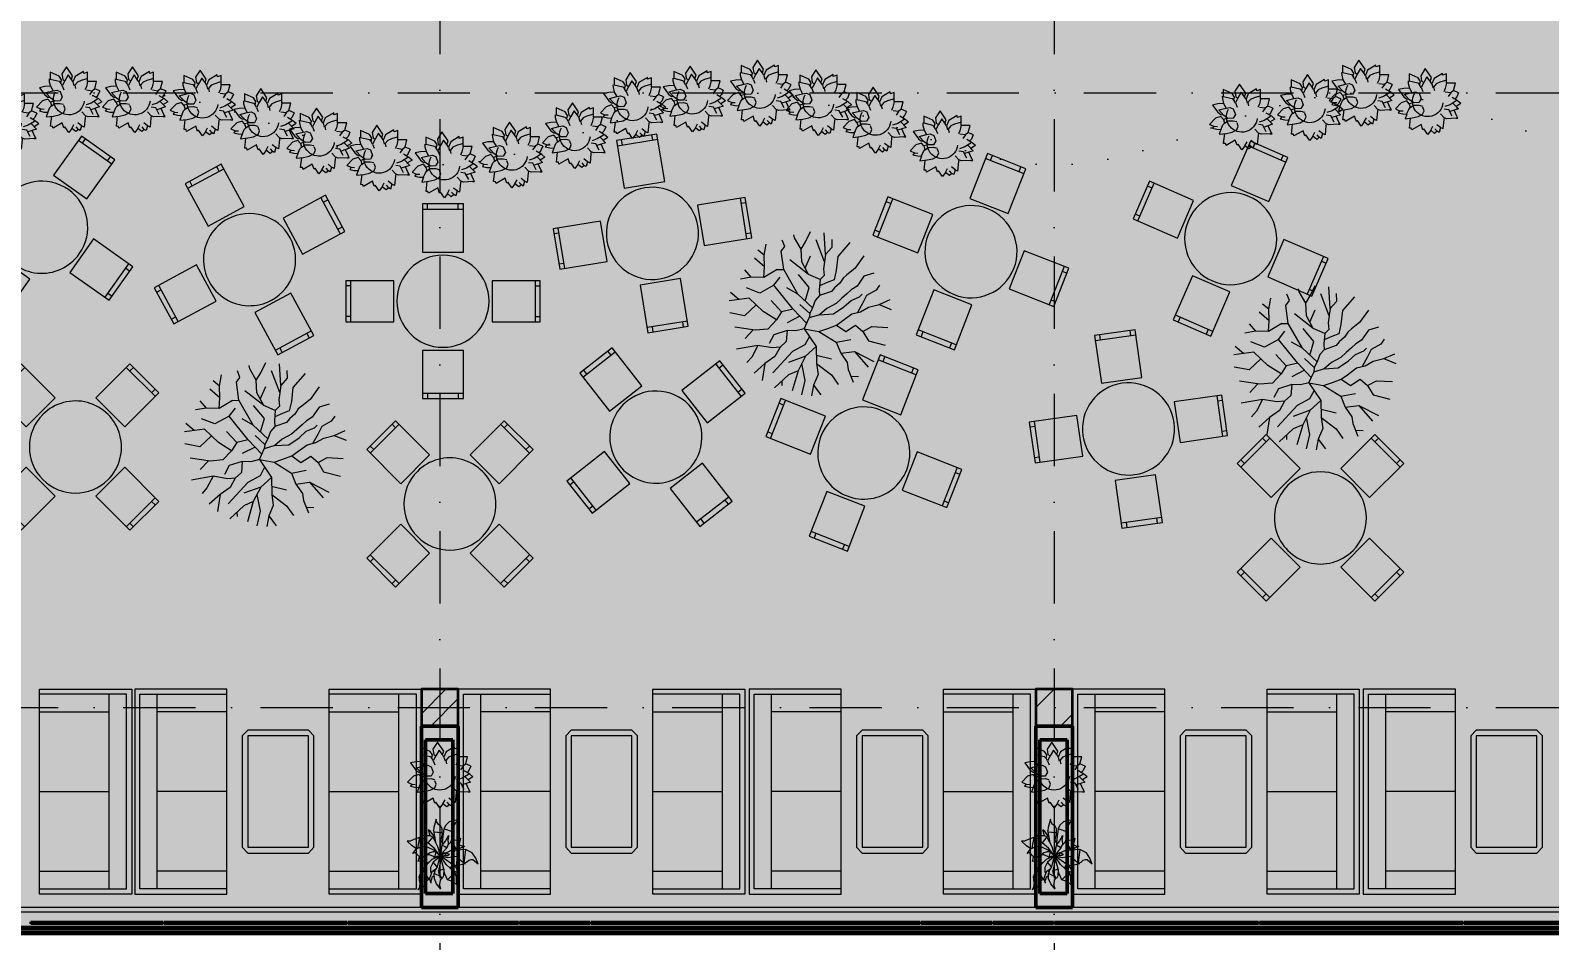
# Model space of a CAD drawing. Header units: millimetres. Extents: x -34838 to 729576, y -214038 to 121482.
# Drawn here: x 8000 to 22840, y -2274 to 6611 of the extents above; entities that cross this region are included whole.
import ezdxf
from ezdxf.enums import TextEntityAlignment as Align

# ---------------------------------------------------------------- set-up
doc = ezdxf.new("R2010")
doc.units = ezdxf.units.MM
doc.header["$MEASUREMENT"] = 0
doc.linetypes.add('Пунктирная', pattern=[352, 0, -352])
doc.linetypes.add('Штрихпунктирная', pattern=[1340.555525, 705.555534, -352.777767, 0, -282.222223])
for name, color, linetype, lineweight, true_color in [('0_Ном._пера__114', 7, 'Continuous', 13, 0xb9b9b9), ('АП _ 0 _ МЕБЛІ .3D_Ном._пера__4', 7, 'Continuous', 15, 0x969696), ('АП _ 0 _ ОБЛАДНАННЯ (НИЖНЄ).3D_Ном._пера__4', 7, 'Continuous', 15, 0x969696)]:
    doc.layers.add(name, color=color, linetype=linetype, lineweight=lineweight, true_color=true_color)
for name, color, linetype, lineweight in [('0_Ном._пера__150', 7, 'Continuous', 50), ('0_Ном._пера__45', 7, 'Continuous', 25), ('0_Ном._пера__5', 7, 'Continuous', 0), ('0_Ном._пера__85', 7, 'Continuous', 13), ('А _ ОСІ КООРДИНАЦІЙНІ.3D_Ном._пера__105', 7, 'Continuous', 13), ('А _ ОСІ КООРДИНАЦІЙНІ.3D_Ном._пера__25', 7, 'Continuous', 0), ('АБ _ 0 _ СТІНИ _ ЗОВНІШНІ .3D_Ном._пера__47', 7, 'Continuous', 20), ('АБ _ 0 _ СТІНИ _ НАВІСНІ .3D_Ном._пера__27', 7, 'Continuous', 35), ('АБ _ 1 _ КОЛОНИ _ КБ.3D_Ном._пера__28', 7, 'Continuous', 35), ('АБ _ 3 _ ДАХИ _ КОНСТРУКЦІЯ .3D_Ном._пера__7', 7, 'Continuous', 60), ('АП _ 0 _ МЕБЛІ .3D_Ном._пера__1', 7, 'Continuous', 13), ('АП _ ТЕП _ ЗОНИ ПРИМІЩЕНЬ .3D_Ном._пера__122', 255, 'Continuous', 0), ('Паспорта Зон ARCHICAD_Ном._пера__5', 7, 'Continuous', 0)]:
    doc.layers.add(name, color=color, linetype=linetype, lineweight=lineweight)
for name, color, linetype in [('А _ ОСІ КООРДИНАЦІЙНІ.3D', 7, 'Continuous'), ('АБ _ 0 _ СТІНИ _ ЗОВНІШНІ .3D', 7, 'Continuous'), ('АБ _ 0 _ СТІНИ _ НАВІСНІ .3D', 7, 'Continuous'), ('АБ _ 1 _ КОЛОНИ _ КБ.3D', 7, 'Continuous'), ('АБ _ 3 _ ДАХИ _ КОНСТРУКЦІЯ .3D', 7, 'Continuous'), ('АП _ 0 _ МЕБЛІ .3D', 7, 'Continuous'), ('АП _ 0 _ ОБЛАДНАННЯ (НИЖНЄ).3D', 7, 'Continuous'), ('АП _ ТЕП _ ЗОНИ ПРИМІЩЕНЬ .3D', 7, 'Continuous')]:
    doc.layers.add(name, color=color, linetype=linetype)
doc.styles.add('СГЕНЕРИР_СТИЛЬ_1', font='Arial.ttf')
doc.dimstyles.new('СГЕНЕРИР_СТИЛЬ__2', dxfattribs={"dimtxt": 500, "dimasz": 475, "dimexe": 0.18, "dimexo": 0.0625, "dimgap": 0.09, "dimtad": 1, "dimtih": 1, "dimtoh": 1, "dimdec": 0, "dimzin": 0, "dimdsep": 46, "dimtxsty": 'СГЕНЕРИР_СТИЛЬ_1', "dimblk": 'ARROWHEAD_6', "dimblk1": 'ARROWHEAD_6', "dimblk2": 'ARROWHEAD_6', "dimcen": 0.09, "dimse1": 1, "dimse2": 1, "dimclrd": 7, "dimclre": 7, "dimclrt": 7, "dimazin": 0, "dimtfac": 1, "dimtdec": 4, "dimtmove": 0, "dimatfit": 3, "dimfxl": 1, "dimtolj": 1, "dimtzin": 0, "dimarcsym": 0})
pattern_1 = [(45, (0, 0), (-318.198, 318.198), []), (45, (-106.07, 106.07), (-318.198, 318.198), [])]

# ---------------------------------------------------------------- blocks, each defined once
blk = doc.blocks.new('Відпочинкова зона_01_2_4', base_point=(37474, 8845))
at = {"layer": 'АП _ ТЕП _ ЗОНИ ПРИМІЩЕНЬ .3D', "linetype": 'Continuous', "lineweight": 0, "true_color": 0xffffff}
h = blk.add_hatch(dxfattribs=at)
h.set_pattern_fill('П___ЦЕГЛА_ЛОЖКОВАЯ_ПЕРЕВ_D7', style=0, pattern_type=2)
h.set_pattern_definition([(0, (0, 0), (0, 68), []), (90, (0, 0), (-204, 0), [68, -68]), (90, (102, 68), (-204, 0), [68, -68])])
h.paths.add_polyline_path([(348, -1992), (71820, -1992), (71820, 11778), (50303, 11778), (50300, 11778), (40181, 11774), (36400, 11778), (31802, 11774), (348, 11778)])
h.paths.add_polyline_path([(39319, 8818), (50570, 8818), (50570, 3578), (39319, 3578)], flags=0)
at = {"layer": 'Паспорта Зон ARCHICAD_Ном._пера__5', "color": 7, "lineweight": 0, "style": 'СГЕНЕРИР_СТИЛЬ_1'}
for tag, p in [('ROOM_NUMBER', (37474, 9145)), ('ROOM_AREA', (37474, 8549))]:
    blk.add_attdef(tag, text='', height=400, dxfattribs=at).set_placement(p, align=Align.MIDDLE_CENTER)
blk = doc.blocks.new('Стена_4_4', base_point=(-150, -2075))
at = {"layer": 'АБ _ 0 _ СТІНИ _ ЗОВНІШНІ .3D', "linetype": 'Continuous', "lineweight": 0, "true_color": 0x000000}
h = blk.add_hatch(dxfattribs=at)
h.set_pattern_fill('М___БЕТОН_АРМОВАНИЙ___З__C5', color=18, style=0, pattern_type=2)
h.set_pattern_definition([(45, (0, 0), (-367.6955, 367.6955), []), (45, (-183.85, 183.85), (-367.6955, 367.6955), [390, -130, 0, -130])])
h.paths.add_polyline_path([(-150, -2200), (96150, -2200), (96150, -1950), (-150, -1950)])
at = {"layer": 'АБ _ 0 _ СТІНИ _ ЗОВНІШНІ .3D_Ном._пера__47', "color": 7, "linetype": 'Continuous', "lineweight": 20, "flags": 128}
for points in [[(95900, -1950), (75, -1950)], [(-150, -2200), (96150, -2200)]]:
    blk.add_lwpolyline(points, dxfattribs=at)
blk = doc.blocks.new('Колонна_13_4', base_point=(12000, 0))
at = {"layer": 'АБ _ 1 _ КОЛОНИ _ КБ.3D', "linetype": 'Continuous', "lineweight": 0, "true_color": 0x000000}
h = blk.add_hatch(dxfattribs=at)
h.set_pattern_fill('М___МЕТАЛ_СТАЛЬ_0004', color=18, style=0, pattern_type=2)
h.set_pattern_definition(pattern_1)
h.paths.add_polyline_path([(11820, -180), (12180, -180), (12180, 180), (11820, 180)])
at = {"layer": 'АБ _ 1 _ КОЛОНИ _ КБ.3D_Ном._пера__28', "color": 7, "linetype": 'Continuous', "lineweight": 35, "flags": 128}
blk.add_lwpolyline([(11820, -180), (12180, -180), (12180, 180), (11820, 180)], close=True, dxfattribs=at)
blk = doc.blocks.new('Колонна_14_4', base_point=(18000, 0))
at = {"layer": 'АБ _ 1 _ КОЛОНИ _ КБ.3D', "linetype": 'Continuous', "lineweight": 0, "true_color": 0x000000}
h = blk.add_hatch(dxfattribs=at)
h.set_pattern_fill('М___МЕТАЛ_СТАЛЬ_0004', color=18, style=0, pattern_type=2)
h.set_pattern_definition(pattern_1)
h.paths.add_polyline_path([(17820, -180), (18180, -180), (18180, 180), (17820, 180)])
at = {"layer": 'АБ _ 1 _ КОЛОНИ _ КБ.3D_Ном._пера__28', "color": 7, "linetype": 'Continuous', "lineweight": 35, "flags": 128}
blk.add_lwpolyline([(17820, -180), (18180, -180), (18180, 180), (17820, 180)], close=True, dxfattribs=at)
blk = doc.blocks.new('Диван 22')
at = {"layer": 'АП _ 0 _ МЕБЛІ .3D_Ном._пера__1', "color": 7, "linetype": 'Continuous', "lineweight": 13}
for p, q in [((2000, 900), (0, 900)), ((0, 900), (0, 0)), ((2000, 0), (2000, 900)), ((50, 0), (50, 850)), ((50, 850), (1950, 850)), ((1950, 850), (1950, 0)), ((50, 680), (1950, 680)), ((222, 0), (222, 680)), ((1000, 0), (1000, 680)), ((1778, 0), (1778, 680)), ((0, 0), (2000, 0))]:
    blk.add_line(p, q, dxfattribs=at)
blk = doc.blocks.new('Стол Дизайнерский 03 22')
at = {"layer": 'АП _ 0 _ МЕБЛІ .3D_Ном._пера__1', "color": 7, "linetype": 'Continuous', "lineweight": 13}
for p, q in [((57, 700), (0, 646)), ((0, 646), (0, 54)), ((1143, 700), (57, 700)), ((1143, 646), (57, 646)), ((57, 646), (57, 54)), ((1200, 646), (1143, 700)), ((1143, 54), (1143, 646)), ((1200, 54), (1200, 646)), ((0, 54), (57, 0)), ((57, 54), (1143, 54)), ((57, 0), (1143, 0)), ((1143, 0), (1200, 54))]:
    blk.add_line(p, q, dxfattribs=at)
blk = doc.blocks.new('Модель Комнатного Растения 22')
at = {"layer": 'АП _ 0 _ ОБЛАДНАННЯ (НИЖНЄ).3D_Ном._пера__4', "color": 252, "linetype": 'Continuous', "lineweight": 15, "true_color": 0x969696}
for p, q in [((-37, 231), (23, 319)), ((23, 319), (68, 249)), ((-252, 105), (-271, 176)), ((-271, 176), (-183, 176)), ((-183, 176), (-183, 267)), ((-183, 267), (-146, 254)), ((-183, 177), (-171, 124)), ((-174, 203), (-119, 186)), ((-146, 254), (-144, 273)), ((-144, 273), (-62, 224)), ((-119, 186), (-83, 170)), ((-83, 170), (-57, 139)), ((-62, 224), (-40, 172)), ((-40, 172), (-50, 134)), ((-40, 172), (-25, 196)), ((-25, 196), (-37, 231)), ((-25, 196), (7, 240)), ((7, 240), (39, 183)), ((60, 196), (39, 183)), ((39, 183), (64, 135)), ((68, 249), (60, 196)), ((64, 135), (79, 161)), ((71, 193), (94, 228)), ((79, 161), (71, 193)), ((96, 179), (77, 157)), ((94, 228), (182, 267)), ((182, 199), (96, 179)), ((191, 174), (179, 129)), ((182, 267), (182, 199)), ((192, 201), (191, 174)), ((-323, -22), (-291, 5)), ((-302, 84), (-252, 105)), ((-302, 84), (-284, 42)), ((-291, 5), (-238, 37)), ((-284, 42), (-265, 21)), ((-279, 3), (-218, -35)), ((-252, 105), (-226, 83)), ((-226, 83), (-172, 90)), ((-226, 83), (-201, 48)), ((-171, 124), (-157, 93)), ((-57, 139), (-65, 107)), ((64, 135), (48, 95)), ((84, 78), (64, 24)), ((64, 24), (86, -13)), ((118, 92), (84, 78)), ((155, 86), (118, 92)), ((136, -15), (177, 14)), ((179, 129), (155, 86)), ((227, 68), (155, 86)), ((177, 14), (227, 68)), ((179, 129), (234, 126)), ((181, -25), (205, 3)), ((206, 24), (184, 21)), ((205, 3), (259, -14)), ((234, 45), (206, 24)), ((234, 126), (286, 115)), ((286, 115), (234, 45)), ((-323, -22), (-277, -50)), ((-300, -73), (-247, -19)), ((-300, -73), (-216, -100)), ((-296, -166), (-284, -145)), ((-284, -145), (-258, -87)), ((-238, -145), (-205, -82)), ((-218, -35), (-168, -52)), ((-205, -82), (-161, -76)), ((-161, -160), (-125, -121)), ((35, -92), (48, -58)), ((50, -127), (35, -92)), ((94, -150), (50, -127)), ((87, -38), (51, -46)), ((86, -13), (136, -15)), ((134, -39), (87, -38)), ((170, -62), (134, -39)), ((152, -17), (181, -25)), ((181, -25), (170, -62)), ((185, -79), (170, -62)), ((206, -127), (185, -79)), ((244, -122), (205, -124)), ((205, -124), (221, -170)), ((274, -92), (240, -94)), ((288, -112), (244, -122)), ((259, -14), (315, -74)), ((315, -74), (274, -92)), ((274, -92), (288, -112)), ((-277, -166), (-296, -166)), ((-277, -166), (-187, -170)), ((-187, -170), (-161, -160)), ((-161, -160), (-158, -178)), ((-158, -178), (-149, -270)), ((-149, -270), (-124, -257)), ((-124, -257), (-89, -229)), ((-124, -257), (-111, -304)), ((-111, -304), (-93, -293)), ((-93, -293), (-71, -268)), ((-93, -293), (-68, -313)), ((-68, -313), (-30, -283)), ((-30, -283), (-50, -244)), ((-30, -283), (0, -323)), ((0, -323), (38, -268)), ((38, -268), (48, -277)), ((48, -277), (65, -228)), ((65, -228), (155, -280)), ((150, -162), (94, -150)), ((221, -170), (150, -162)), ((155, -280), (160, -262)), ((160, -262), (179, -261)), ((179, -261), (168, -164))]:
    blk.add_line(p, q, dxfattribs=at)
blk.add_arc((0, 0), 150, 186.1323, 29.8574, dxfattribs=at)
blk = doc.blocks.new('Модель Комнатного Растения 22_2')
at = {"layer": 'АП _ 0 _ ОБЛАДНАННЯ (НИЖНЄ).3D_Ном._пера__4', "color": 252, "linetype": 'Continuous', "lineweight": 15, "true_color": 0x969696}
for p, q in [((-182, 353), (-138, 349)), ((-182, 353), (-147, 326)), ((-182, 353), (-138, 349)), ((-182, 353), (-147, 326)), ((-147, 326), (-128, 291)), ((-147, 326), (-128, 291)), ((-138, 349), (-87, 334)), ((-138, 349), (-87, 334)), ((-87, 334), (-52, 301)), ((-87, 334), (-52, 301)), ((-52, 301), (-34, 268)), ((-52, 301), (-34, 268)), ((-4, 294), (19, 309)), ((-4, 294), (19, 309)), ((19, 309), (37, 339)), ((19, 309), (37, 339)), ((37, 339), (41, 361)), ((37, 339), (41, 361)), ((41, 361), (64, 279)), ((41, 361), (64, 279)), ((-198, 174), (-183, 155)), ((-198, 174), (-182, 107)), ((-198, 174), (-183, 155)), ((-198, 174), (-182, 107)), ((-183, 155), (-158, 154)), ((-183, 155), (-158, 154)), ((-158, 154), (-132, 156)), ((-158, 154), (-132, 156)), ((-132, 156), (-109, 142)), ((-132, 156), (-109, 142)), ((-128, 291), (-128, 235)), ((-128, 291), (-128, 235)), ((-128, 235), (-34, 268)), ((-128, 235), (-34, 268)), ((-128, 235), (-120, 186)), ((-128, 235), (-120, 186)), ((-120, 186), (-100, 134)), ((-120, 186), (-100, 134)), ((-79, 124), (-75, 165)), ((-79, 124), (-75, 165)), ((-78, 202), (-75, 165)), ((-78, 202), (-49, 148)), ((-78, 202), (-75, 165)), ((-78, 202), (-49, 148)), ((-34, 268), (-21, 170)), ((-34, 268), (-21, 170)), ((-21, 170), (-17, 110)), ((-21, 170), (-17, 110)), ((-20, 224), (57, 233)), ((-20, 224), (57, 233)), ((-20, 224), (0, 148)), ((-20, 224), (0, 148)), ((-19, 227), (-18, 266)), ((-19, 227), (-18, 266)), ((-19, 227), (62, 234)), ((-19, 227), (62, 234)), ((-18, 266), (-4, 294)), ((-18, 266), (-4, 294)), ((20, 85), (75, 190)), ((20, 85), (75, 190)), ((44, 133), (62, 234)), ((44, 133), (62, 234)), ((52, 177), (63, 197)), ((52, 177), (63, 197)), ((62, 234), (66, 246)), ((62, 234), (66, 246)), ((63, 197), (95, 240)), ((63, 197), (95, 240)), ((64, 279), (66, 246)), ((64, 279), (66, 246)), ((75, 190), (121, 129)), ((75, 190), (121, 129)), ((76, 188), (99, 198)), ((76, 188), (99, 198)), ((95, 240), (115, 257)), ((95, 240), (115, 257)), ((98, 199), (115, 257)), ((98, 199), (115, 257)), ((99, 198), (117, 199)), ((99, 198), (117, 199)), ((117, 199), (140, 197)), ((117, 199), (140, 197)), ((139, 146), (152, 174)), ((139, 146), (152, 174)), ((140, 197), (159, 206)), ((140, 197), (159, 206)), ((148, 165), (193, 182)), ((148, 165), (193, 182)), ((152, 174), (159, 206)), ((152, 174), (159, 206)), ((193, 182), (204, 183)), ((193, 182), (204, 183)), ((204, 183), (222, 78)), ((204, 183), (258, 162)), ((204, 183), (222, 78)), ((204, 183), (258, 162)), ((258, 162), (294, 147)), ((258, 162), (294, 147)), ((-345, -21), (-312, 33)), ((-345, -21), (-312, 33)), ((-312, 33), (-247, 65)), ((-312, 33), (-247, 65)), ((-247, 65), (-230, -64)), ((-247, 65), (-156, 58)), ((-247, 65), (-230, -64)), ((-247, 65), (-156, 58)), ((-237, 94), (-212, 98)), ((-237, 94), (-212, 98)), ((-237, 94), (-196, 79)), ((-237, 94), (-196, 79)), ((-212, 98), (-183, 110)), ((-212, 98), (-183, 110)), ((-196, 79), (-167, 60)), ((-196, 79), (-167, 60)), ((-182, 107), (-154, 73)), ((-182, 107), (-154, 73)), ((-156, 58), (-137, 54)), ((-156, 58), (-137, 54)), ((-154, 73), (-109, 142)), ((-154, 73), (-109, 142)), ((-154, 73), (-119, 63)), ((-154, 73), (-119, 63)), ((-140, 42), (-132, 66)), ((-140, 42), (-132, 66)), ((-119, 63), (-59, 31)), ((-119, 63), (-59, 31)), ((-109, 142), (-73, 108)), ((-109, 142), (-73, 108)), ((-88, 16), (-48, 34)), ((-88, 16), (-48, 34)), ((-88, 16), (-72, 6)), ((-88, 16), (-72, 6)), ((-79, 124), (-62, 82)), ((-79, 124), (-62, 82)), ((-72, 6), (-49, 7)), ((-72, 6), (-49, 7)), ((-64, 83), (-16, 107)), ((-64, 83), (-16, 107)), ((-64, 83), (-62, 82)), ((-64, 83), (-62, 82)), ((-62, 82), (-16, 107)), ((-62, 82), (-16, 107)), ((-62, 82), (-27, 42)), ((-62, 82), (-27, 42)), ((-49, 148), (-16, 107)), ((-49, 148), (-16, 107)), ((-49, 7), (-48, 34)), ((-49, 7), (-48, 34)), ((-49, 7), (-1, -2)), ((-49, 7), (-1, -2)), ((-48, 34), (-6, 2)), ((-48, 34), (-6, 2)), ((-27, 42), (-8, 12)), ((-27, 42), (-8, 12)), ((-19, 146), (-9, 148)), ((-19, 146), (-9, 148)), ((-17, 136), (-8, 138)), ((-17, 136), (-8, 138)), ((-16, 107), (0, 5)), ((-16, 107), (0, 5)), ((-9, 148), (-1, 148)), ((-9, 148), (-1, 148)), ((-8, 138), (-2, 138)), ((-8, 138), (-2, 138)), ((-6, 12), (1, -2)), ((-6, 12), (1, -2)), ((-5, 1), (1, -2)), ((-5, 1), (1, -2)), ((-2, 23), (0, 148)), ((-2, 23), (0, 148)), ((0, 4), (20, 85)), ((0, 4), (20, 85)), ((0, 3), (17, 17)), ((0, 3), (17, 17)), ((0, 0), (8, 2)), ((0, 0), (8, 2)), ((7, 9), (59, 79)), ((7, 9), (59, 79)), ((8, 8), (43, 42)), ((8, 8), (43, 42)), ((43, 42), (56, -12)), ((43, 42), (71, 42)), ((43, 42), (56, -12)), ((43, 42), (71, 42)), ((47, 43), (64, 57)), ((47, 43), (64, 57)), ((48, 148), (51, 146)), ((48, 148), (51, 146)), ((59, 79), (121, 129)), ((59, 79), (121, 129)), ((64, 57), (118, 83)), ((64, 57), (118, 83)), ((65, -3), (82, 4)), ((65, -3), (82, 4)), ((71, 42), (104, 33)), ((71, 42), (104, 33)), ((82, 4), (123, 18)), ((82, 4), (123, 18)), ((104, 33), (123, 18)), ((104, 33), (123, 18)), ((110, 13), (137, 8)), ((110, 13), (137, 8)), ((118, 83), (181, 93)), ((118, 83), (181, 93)), ((121, 129), (139, 146)), ((121, 129), (139, 146)), ((130, -71), (137, 6)), ((130, -71), (137, 6)), ((137, 8), (167, -10)), ((137, 8), (167, -10)), ((167, -10), (181, 93)), ((167, -10), (181, 93)), ((181, 93), (243, 66)), ((181, 93), (243, 66)), ((188, -8), (211, 0)), ((188, -8), (211, 0)), ((211, 0), (229, 21)), ((211, 0), (229, 21)), ((229, 21), (247, 33)), ((229, 21), (247, 33)), ((233, 71), (276, 102)), ((233, 71), (276, 102)), ((243, 66), (271, 27)), ((243, 66), (271, 27)), ((247, 33), (271, 27)), ((247, 33), (271, 27)), ((276, 102), (324, 145)), ((276, 102), (324, 145)), ((294, 147), (324, 145)), ((294, 147), (324, 145)), ((-368, -78), (-345, -21)), ((-368, -78), (-345, -21)), ((-368, -78), (-317, -37)), ((-368, -78), (-317, -37)), ((-317, -37), (-297, -35)), ((-317, -37), (-297, -35)), ((-297, -35), (-277, -43)), ((-297, -35), (-277, -43)), ((-277, -43), (-257, -61)), ((-277, -43), (-257, -61)), ((-257, -61), (-234, -69)), ((-257, -61), (-234, -69)), ((-246, -75), (-213, -57)), ((-246, -75), (-213, -57)), ((-246, -75), (-158, -93)), ((-246, -75), (-158, -93)), ((-213, -57), (-160, -2)), ((-213, -57), (-160, -2)), ((-168, -160), (-164, -137)), ((-168, -160), (-164, -137)), ((-168, -160), (-127, -146)), ((-168, -160), (-127, -146)), ((-164, -137), (-153, -110)), ((-164, -137), (-153, -110)), ((-160, -2), (-158, -93)), ((-160, -2), (-73, -15)), ((-160, -2), (-158, -93)), ((-160, -2), (-73, -15)), ((-158, -93), (-118, -82)), ((-158, -93), (-118, -82)), ((-153, -110), (-129, -86)), ((-153, -110), (-129, -86)), ((-141, -160), (-58, -82)), ((-141, -160), (-58, -82)), ((-118, -82), (-9, -4)), ((-118, -82), (-9, -4)), ((-114, -82), (-98, -117)), ((-114, -82), (-98, -117)), ((-73, -15), (-9, -4)), ((-73, -15), (-9, -4)), ((-72, -14), (-71, -14)), ((-72, -14), (-71, -14)), ((-65, -13), (-63, -12)), ((-65, -13), (-63, -12)), ((-59, -11), (-54, -10)), ((-59, -11), (-54, -10)), ((-58, -82), (-5, -2)), ((-58, -82), (-5, -2)), ((-52, -10), (-20, -3)), ((-52, -10), (-20, -3)), ((-45, -172), (-35, -132)), ((-45, -172), (-35, -132)), ((-38, -144), (-34, -146)), ((-38, -144), (-34, -146)), ((-35, -126), (-1, -2)), ((-35, -126), (-1, -2)), ((-35, -126), (-31, -192)), ((-35, -126), (17, -144)), ((-35, -126), (-31, -192)), ((-35, -126), (17, -144)), ((-4, -1), (-2, -1)), ((-4, -1), (-2, -1)), ((-3, -1), (-1, -2)), ((-3, -1), (-1, -2)), ((-1, -2), (2, -64)), ((-1, -2), (2, -64)), ((2, -64), (17, -144)), ((2, -64), (17, -144)), ((4, -2), (28, -1)), ((4, -2), (28, -1)), ((4, -9), (18, -49)), ((4, -9), (18, -49)), ((6, -6), (70, -59)), ((6, -6), (70, -59)), ((7, -178), (17, -144)), ((7, -178), (17, -144)), ((10, -3), (84, -34)), ((10, -3), (84, -34)), ((18, -49), (31, -104)), ((18, -49), (31, -104)), ((28, -1), (56, -12)), ((28, -1), (56, -12)), ((31, -104), (70, -59)), ((31, -104), (70, -59)), ((31, -104), (48, -130)), ((31, -104), (48, -130)), ((48, -130), (73, -147)), ((48, -130), (73, -147)), ((51, -133), (61, -170)), ((51, -133), (61, -170)), ((56, -12), (65, -3)), ((56, -12), (65, -3)), ((57, -152), (68, -144)), ((57, -152), (68, -144)), ((70, -59), (97, -110)), ((70, -59), (97, -110)), ((73, -147), (97, -158)), ((73, -147), (97, -158)), ((84, -34), (175, -128)), ((84, -34), (175, -128)), ((97, -110), (97, -158)), ((97, -110), (97, -158)), ((109, -58), (130, -71)), ((109, -58), (130, -71)), ((110, -62), (111, -59)), ((110, -62), (111, -59)), ((110, -228), (175, -128)), ((110, -228), (175, -128)), ((130, -71), (149, -55)), ((130, -71), (149, -55)), ((149, -55), (178, -47)), ((149, -55), (178, -47)), ((167, -10), (188, -8)), ((167, -10), (188, -8)), ((175, -128), (191, -152)), ((175, -128), (191, -152)), ((178, -47), (219, -52)), ((178, -47), (219, -52)), ((198, -4), (208, -14)), ((198, -4), (208, -14)), ((208, -14), (219, -52)), ((208, -14), (219, -52)), ((-165, -282), (-159, -246)), ((-165, -282), (-159, -246)), ((-165, -282), (-130, -250)), ((-165, -282), (-130, -250)), ((-159, -246), (-157, -201)), ((-159, -246), (-157, -201)), ((-157, -201), (-141, -160)), ((-157, -201), (-141, -160)), ((-141, -160), (-70, -230)), ((-141, -160), (-70, -230)), ((-130, -250), (-100, -241)), ((-130, -250), (-100, -241)), ((-100, -241), (-70, -230)), ((-100, -241), (-70, -230)), ((-70, -230), (-45, -172)), ((-70, -230), (-45, -172)), ((-31, -192), (-17, -218)), ((-31, -192), (-17, -218)), ((-17, -218), (7, -178)), ((-17, -218), (7, -178)), ((-13, -213), (3, -235)), ((-13, -213), (3, -235)), ((-7, -202), (61, -170)), ((-7, -202), (61, -170)), ((-4, -323), (38, -270)), ((-4, -323), (38, -270)), ((-4, -323), (8, -276)), ((-4, -323), (8, -276)), ((3, -235), (8, -276)), ((3, -235), (8, -276)), ((38, -270), (58, -220)), ((38, -270), (58, -220)), ((58, -220), (61, -170)), ((58, -220), (61, -170)), ((61, -191), (84, -208)), ((61, -191), (84, -208)), ((83, -153), (110, -228)), ((83, -153), (110, -228)), ((84, -208), (91, -238)), ((84, -208), (91, -238)), ((90, -263), (105, -216)), ((90, -263), (105, -216)), ((90, -263), (91, -238)), ((90, -263), (91, -238)), ((110, -228), (132, -237)), ((110, -228), (132, -237)), ((132, -237), (142, -262)), ((132, -237), (142, -262)), ((142, -262), (158, -293)), ((142, -262), (158, -293)), ((158, -293), (219, -330)), ((158, -293), (219, -330)), ((191, -152), (206, -198)), ((191, -152), (206, -198)), ((200, -257), (206, -198)), ((200, -257), (206, -198)), ((200, -257), (205, -306)), ((200, -257), (205, -306)), ((205, -306), (219, -330)), ((205, -306), (219, -330))]:
    blk.add_line(p, q, dxfattribs=at)
blk = doc.blocks.new('Модель Дерева Детализированная 22')
at = {"layer": 'АП _ 0 _ МЕБЛІ .3D_Ном._пера__4', "color": 252, "linetype": 'Continuous', "lineweight": 15, "true_color": 0x969696}
for p, q in [((-200, 779), (-188, 598)), ((-11, 784), (13, 635)), ((-287, 528), (-445, 669)), ((-348, 675), (-291, 622)), ((-291, 622), (-287, 528)), ((-188, 598), (-102, 491)), ((13, 635), (1, 536)), ((176, 733), (128, 643)), ((128, 643), (149, 528)), ((309, 631), (280, 528)), ((298, 690), (309, 631)), ((428, 553), (471, 663)), ((428, 553), (545, 602)), ((-615, 429), (-642, 447)), ((-512, 479), (-548, 584)), ((-492, 396), (-512, 479)), ((-244, 472), (-451, 565)), ((-287, 528), (-201, 417)), ((-102, 491), (-53, 413)), ((1, 536), (-3, 487)), ((-3, 487), (9, 429)), ((136, 462), (132, 405)), ((149, 528), (136, 462)), ((206, 388), (239, 470)), ((239, 470), (239, 507)), ((280, 528), (305, 454)), ((305, 454), (334, 350)), ((350, 376), (375, 462)), ((375, 462), (428, 553)), ((532, 351), (649, 455)), ((-623, 302), (-685, 330)), ((-615, 244), (-623, 302)), ((-492, 396), (-615, 429)), ((-401, 314), (-492, 396)), ((-266, 273), (-401, 314)), ((-334, 293), (-381, 417)), ((-151, 318), (-266, 273)), ((-201, 417), (-151, 376)), ((-151, 376), (-151, 318)), ((-151, 318), (-86, 240)), ((-82, 347), (-112, 271)), ((-53, 413), (-82, 347)), ((9, 314), (-44, 203)), ((9, 429), (5, 359)), ((5, 359), (9, 314)), ((128, 335), (124, 265)), ((132, 405), (128, 335)), ((202, 293), (206, 388)), ((289, 191), (305, 302)), ((305, 302), (350, 376)), ((503, 256), (532, 351)), ((606, 228), (753, 315)), ((-706, 100), (-768, 191)), ((-473, 137), (-615, 244)), ((-266, 273), (-496, 244)), ((-171, 187), (-336, 203)), ((-106, 67), (-171, 187)), ((-86, 240), (-44, 203)), ((-44, 203), (-40, 141)), ((87, 71), (178, 174)), ((95, 166), (87, 71)), ((124, 265), (95, 166)), ((178, 174), (202, 293)), ((276, 117), (289, 191)), ((384, 137), (409, 248)), ((409, 248), (503, 256)), ((503, 256), (606, 228)), ((-706, 100), (-784, 93)), ((-623, 22), (-752, 13)), ((-623, 22), (-706, 100)), ((-554, -56), (-623, 22)), ((-517, 92), (-554, -56)), ((-517, 92), (-473, 137)), ((-204, 63), (-473, 137)), ((-430, -40), (-443, 59)), ((-204, 63), (-323, 30)), ((-7, 71), (-204, 63)), ((12, 11), (-118, 6)), ((-40, 141), (-7, 71)), ((-7, 71), (12, 11)), ((12, 11), (38, -23)), ((87, 71), (38, -23)), ((198, -48), (239, 34)), ((239, 34), (276, 117)), ((276, 117), (384, 137)), ((392, -3), (474, 117)), ((499, -48), (581, 59)), ((581, 59), (784, 124)), ((581, 59), (784, 45)), ((-644, -142), (-738, -135)), ((-644, -142), (-706, -229)), ((-554, -56), (-644, -142)), ((-430, -40), (-475, -192)), ((-134, -72), (-430, -40)), ((-134, -72), (-196, -171)), ((58, -77), (-134, -72)), ((-38, -75), (-81, -208)), ((79, -130), (34, -204)), ((79, -130), (38, -23)), ((79, -130), (198, -48)), ((79, -130), (285, -171)), ((167, -148), (195, -237)), ((198, -48), (392, -3)), ((392, -3), (499, -48)), ((499, -48), (610, -68)), ((610, -68), (664, -110)), ((664, -110), (784, -161)), ((729, -137), (784, -86)), ((-475, -192), (-603, -249)), ((-323, -295), (-512, -299)), ((-418, -297), (-422, -455)), ((-196, -171), (-344, -163)), ((-175, -262), (-323, -295)), ((-196, -171), (-175, -262)), ((-175, -262), (-171, -385)), ((-27, -262), (-89, -381)), ((34, -204), (-27, -262)), ((-27, -262), (43, -344)), ((195, -237), (154, -369)), ((285, -171), (277, -311)), ((285, -171), (405, -286)), ((345, -229), (474, -151)), ((405, -286), (585, -262)), ((405, -286), (491, -352)), ((585, -262), (698, -281)), ((-574, -380), (-681, -390)), ((-512, -299), (-632, -457)), ((-171, -385), (-249, -480)), ((-89, -381), (-60, -475)), ((39, -426), (-11, -484)), ((43, -344), (39, -426)), ((39, -426), (67, -525)), ((154, -369), (166, -652)), ((277, -311), (203, -471)), ((277, -311), (326, -463)), ((442, -480), (302, -387)), ((491, -352), (532, -455)), ((-422, -455), (-545, -537)), ((-249, -480), (-410, -599)), ((-265, -491), (-262, -607)), ((-126, -566), (-248, -741)), ((-11, -484), (-126, -566)), ((-126, -566), (-89, -689)), ((67, -525), (47, -644)), ((289, -558), (282, -743)), ((326, -463), (289, -558)), ((326, -463), (425, -643)), ((518, -604), (442, -480)), ((532, -455), (591, -543)), ((532, -455), (651, -472)), ((-89, -689), (-83, -761)), ((47, -644), (39, -784)), ((47, -644), (147, -779)), ((287, -650), (317, -677))]:
    blk.add_line(p, q, dxfattribs=at)
blk = doc.blocks.new('Обеденная Группа с Круглым Столом 22')
at = {"layer": 'АП _ 0 _ МЕБЛІ .3D_Ном._пера__1', "color": 7, "linetype": 'Continuous', "lineweight": 13}
for p, q in [((200, 950), (-200, 950)), ((-200, 950), (-200, 480)), ((-200, 900), (200, 900)), ((-150, 900), (-150, 950)), ((150, 900), (150, 950)), ((200, 480), (200, 950)), ((-200, 480), (200, 480)), ((-480, 200), (-950, 200)), ((-950, 200), (-950, -200)), ((-900, 150), (-950, 150)), ((-900, -200), (-900, 200)), ((-480, -200), (-480, 200)), ((480, 200), (480, -200)), ((950, 200), (480, 200)), ((900, 200), (900, -200)), ((900, 150), (950, 150)), ((950, -200), (950, 200)), ((-900, -150), (-950, -150)), ((-950, -200), (-480, -200)), ((480, -200), (950, -200)), ((900, -150), (950, -150)), ((200, -480), (-200, -480)), ((-200, -480), (-200, -950)), ((200, -950), (200, -480)), ((200, -900), (-200, -900)), ((-200, -950), (200, -950)), ((-150, -900), (-150, -950)), ((150, -900), (150, -950))]:
    blk.add_line(p, q, dxfattribs=at)
for start, end in [(0, 180), (180, 0)]:
    blk.add_arc((0, 0), 450, start, end, dxfattribs=at)
blk = doc.blocks.new('Балка_1_4', base_point=(0, -2175))
at = {"layer": 'АБ _ 3 _ ДАХИ _ КОНСТРУКЦІЯ .3D_Ном._пера__7', "color": 7, "linetype": 'Continuous', "lineweight": 60}
for p, q in [((0, -2150), (96000, -2150)), ((0, -2200), (96000, -2200))]:
    blk.add_line(p, q, dxfattribs=at)
blk = doc.blocks.new('*D252')
at = {"layer": '0_Ном._пера__45', "color": 7, "linetype": 'Continuous', "lineweight": 25, "transparency": 16777216}
for p, q in [((250, -2690), (-250, -3190)), ((95750, -3190), (96250, -2690))]:
    blk.add_line(p, q, dxfattribs=at)
at = {"layer": '0_Ном._пера__85', "color": 7, "linetype": 'Continuous', "lineweight": 13, "transparency": 16777216}
for p, q in [((0, -3409), (0, -2471)), ((96000, -3409), (96000, -2471)), ((-375, -2940), (0, -2940)), ((0, -2940), (96000, -2940)), ((96000, -2940), (96375, -2940))]:
    blk.add_line(p, q, dxfattribs=at)
at = {"layer": '0_Ном._пера__5', "color": 7, "lineweight": 0, "transparency": 16777216, "insert": (46955, -2840), "char_height": 500, "attachment_point": 7, "style": 'СГЕНЕРИР_СТИЛЬ_1'}
blk.add_mtext('\\A1;{\\pql;\\fArial|b0|i0|c204|p34;96\xa0000}', dxfattribs=at)
blk = doc.blocks.new('ARROWHEAD_6')
at = {"color": 0, "linetype": 'Continuous', "lineweight": 0}
for p, q in [((-0.5, -0.5), (0.5, 0.5)), ((0, 0), (-1, 0))]:
    blk.add_line(p, q, dxfattribs=at)
blk = doc.blocks.new('Навесная Стена_1_4')
at = {"layer": 'АБ _ 0 _ СТІНИ _ НАВІСНІ .3D', "linetype": 'Continuous', "lineweight": 0, "true_color": 0x000000}
for points in [[(8005, -2110), (8005, -2090), (9295, -2090), (9295, -2110)], [(9305, -2110), (9305, -2090), (11095, -2090), (11095, -2110)], [(11105, -2110), (11105, -2090), (12768, -2090), (12768, -2110)], [(12778, -2110), (12778, -2090), (13468, -2090), (13468, -2110)], [(13478, -2110), (13478, -2090), (16690, -2090), (16690, -2110)], [(16700, -2110), (16700, -2090), (17390, -2090), (17390, -2110)], [(17400, -2110), (17400, -2090), (17995, -2090), (17995, -2110)], [(18005, -2110), (18005, -2090), (19995, -2090), (19995, -2110)], [(20005, -2110), (20005, -2090), (21995, -2090), (21995, -2110)], [(22005, -2110), (22005, -2090), (23995, -2090), (23995, -2110)]]:
    blk.add_hatch(color=18, dxfattribs=at).paths.add_polyline_path(points)
at = {"layer": 'АБ _ 0 _ СТІНИ _ НАВІСНІ .3D_Ном._пера__27', "color": 7, "linetype": 'Continuous', "lineweight": 35}
for p, q in [((8005, -2090), (9295, -2090)), ((8005, -2110), (8005, -2090)), ((9295, -2110), (8005, -2110)), ((9295, -2090), (9295, -2110)), ((9305, -2090), (11095, -2090)), ((9305, -2110), (9305, -2090)), ((11095, -2110), (9305, -2110)), ((11095, -2090), (11095, -2110)), ((11105, -2090), (12768, -2090)), ((11105, -2110), (11105, -2090)), ((12768, -2110), (11105, -2110)), ((12768, -2090), (12768, -2110)), ((12778, -2090), (13468, -2090)), ((12778, -2110), (12778, -2090)), ((13468, -2110), (12778, -2110)), ((13468, -2090), (13468, -2110)), ((13478, -2090), (16690, -2090)), ((13478, -2110), (13478, -2090)), ((16690, -2110), (13478, -2110)), ((16690, -2090), (16690, -2110)), ((16700, -2090), (17390, -2090)), ((16700, -2110), (16700, -2090)), ((17390, -2110), (16700, -2110)), ((17390, -2090), (17390, -2110)), ((17400, -2090), (17995, -2090)), ((17400, -2110), (17400, -2090)), ((17995, -2110), (17400, -2110)), ((17995, -2090), (17995, -2110)), ((18005, -2090), (19995, -2090)), ((18005, -2110), (18005, -2090)), ((19995, -2110), (18005, -2110)), ((19995, -2090), (19995, -2110)), ((20005, -2090), (21995, -2090)), ((20005, -2110), (20005, -2090)), ((21995, -2110), (20005, -2110)), ((21995, -2090), (21995, -2110)), ((22005, -2090), (23995, -2090)), ((22005, -2110), (22005, -2090)), ((23995, -2110), (22005, -2110))]:
    blk.add_line(p, q, dxfattribs=at)
blk = doc.blocks.new('Стандартный Маркер Сетки_2')
at = {"layer": 'А _ ОСІ КООРДИНАЦІЙНІ.3D_Ном._пера__105', "color": 7, "linetype": 'Штрихпунктирная', "lineweight": 13}
blk.add_line((500, 0), (99754.182117, 0), dxfattribs=at)
at = {"layer": 'А _ ОСІ КООРДИНАЦІЙНІ.3D_Ном._пера__25', "color": 7, "lineweight": 0, "style": 'СГЕНЕРИР_СТИЛЬ_1'}
blk.add_attdef('AC_MarkerText_1', text='', height=700, dxfattribs=at).set_placement((-1000, 40.005), align=Align.MIDDLE_CENTER)
blk = doc.blocks.new('Стандартный Маркер Сетки')
at = {"layer": 'А _ ОСІ КООРДИНАЦІЙНІ.3D_Ном._пера__105', "color": 7, "linetype": 'Штрихпунктирная', "lineweight": 13}
blk.add_line((500, 0), (18399, 0), dxfattribs=at)
at = {"layer": 'А _ ОСІ КООРДИНАЦІЙНІ.3D_Ном._пера__25', "color": 7, "lineweight": 0, "style": 'СГЕНЕРИР_СТИЛЬ_1'}
blk.add_attdef('AC_MarkerText_1', text='', height=700, rotation=90, dxfattribs=at).set_placement((19899, 40), align=Align.MIDDLE_CENTER)

msp = doc.modelspace()

# ---------------------------------------------------------------- linework, layer by layer
at = {"layer": '0_Ном._пера__114', "color": 9, "linetype": 'Пунктирная', "lineweight": 13, "true_color": 0xb9b9b9}
msp.add_open_spline([(100, 4910.5), (100, 4910.5), (573.7, 5712), (1376.7, 6000), (1895.5, 6186.1), (2461.2, 6130.1), (3000, 6000), (4012, 5755.5), (4967.9, 5237.9), (6000, 5300), (7037.3, 5362.4), (7963.3, 6014.9), (9000, 6000), (10040, 5985.1), (10960.2, 5297.8), (12000, 5300), (13040.5, 5302.2), (13959.5, 6000), (15000, 6000), (16040.5, 6000), (16959.5, 5300.5), (18000, 5300), (19040.3, 5299.4), (19959.6, 5994.8), (21000, 6000), (22039, 6005.2), (22960.8, 5338.1), (24000, 5300), (25032.7, 5262.1), (25972.1, 5853.9), (27000, 6000), (27648.8, 6092.2), (28365.4, 6023.3), (28706.8, 5482.7), (28948.1, 5100.8), (28918.1, 4626.9), (28879.3, 4170.4), (28819.8, 3469.5), (28746.7, 2692.9), (29303.3, 2309.7), (29887.5, 1907.4), (30634, 2313.6), (31365.9, 2337.7), (32281.8, 2367.8), (33110.9, 1802.8), (34028.8, 1784.7), (34995.9, 1765.8), (35882.5, 2360.2), (36845.9, 2297.9), (37631.1, 2247.2), (38331.9, 1778.7), (39117.1, 1741.1), (40111.6, 1693.4), (41001.8, 2363.7), (42000, 2385.3), (43059.1, 2408.2), (44005.5, 1725), (45064.8, 1742.6), (46083.5, 1759.5), (46981.8, 2436.4), (48000, 2463.3), (48475.1, 2475.9), (48974.8, 2365.6), (49328.4, 2663), (49961.2, 3195.4), (49027.6, 4091.8), (49187.7, 4957.4), (49315.6, 5649.2), (50059.6, 5983.4), (50783.3, 6000), (51895.2, 6025.5), (52886.6, 5284.2), (54000, 5300), (55040.2, 5314.8), (55960, 6001.7), (57000, 6000), (58040.4, 5998.3), (58959.6, 5299.6), (60000, 5300), (61040.5, 5300.4), (61959.5, 5998.8), (63000, 6000), (64040.1, 6001.2), (64959.7, 5302.9), (66000, 5300), (67039.8, 5297.1), (67959.7, 5985.2), (69000, 6000), (70108, 6015.7), (71093.7, 5259.9), (72200, 5300)], degree=3, knots=[0, 0, 0, 0, 1, 1, 1, 2, 2, 2, 3, 3, 3, 4, 4, 4, 5, 5, 5, 6, 6, 6, 7, 7, 7, 8, 8, 8, 9, 9, 9, 10, 10, 10, 11, 11, 11, 12, 12, 12, 13, 13, 13, 14, 14, 14, 15, 15, 15, 16, 16, 16, 17, 17, 17, 18, 18, 18, 19, 19, 19, 20, 20, 20, 21, 21, 21, 22, 22, 22, 23, 23, 23, 24, 24, 24, 25, 25, 25, 26, 26, 26, 27, 27, 27, 28, 28, 28, 29, 29, 29, 30, 30, 30, 30], dxfattribs=at)
at = {"layer": '0_Ном._пера__150', "color": 7, "linetype": 'Continuous', "lineweight": 50}
for p, q in [((11820, -180), (12180, -180)), ((11820, -1950), (11820, -180)), ((12180, -180), (12180, -1950)), ((17820, -180), (18180, -180)), ((17820, -1950), (17820, -180)), ((18180, -180), (18180, -1950)), ((11861.1, -315), (12127.6, -315)), ((11861.1, -1815), (11861.1, -315)), ((12127.6, -315), (12127.6, -1815)), ((17861.1, -315), (18127.6, -315)), ((17861.1, -1815), (17861.1, -315)), ((18127.6, -315), (18127.6, -1815)), ((11861.1, -1815), (12127.6, -1815)), ((17861.1, -1815), (18127.6, -1815)), ((11820, -1950), (12180, -1950)), ((17820, -1950), (18180, -1950))]:
    msp.add_line(p, q, dxfattribs=at)
at = {"layer": 'АП _ ТЕП _ ЗОНИ ПРИМІЩЕНЬ .3D_Ном._пера__122', "color": 255, "linetype": 'Continuous', "lineweight": 0, "flags": 128}
msp.add_lwpolyline([(347.6, -1992.4), (71820, -1992.4), (71820, 11777.6), (50302.6, 11777.6), (50300.4, 11778.4), (40181, 11773.5), (36400, 11778.4), (31801.7, 11774.3), (347.6, 11778.4)], close=True, dxfattribs=at)

# ---------------------------------------------------------------- block references
at = {"layer": 'А _ ОСІ КООРДИНАЦІЙНІ.3D', "color": 7, "linetype": 'Continuous', "lineweight": 60, "zscale": 1000, "rotation": 270}
for p in [(12000, 12947.1), (18000, 12947.1)]:
    msp.add_blockref('Стандартный Маркер Сетки', p, dxfattribs=at)
at = {"layer": 'А _ ОСІ КООРДИНАЦІЙНІ.3D', "color": 7, "linetype": 'Continuous', "lineweight": 60, "zscale": 1000}
for p in [(-5000, 6000), (-5000, 0)]:
    msp.add_blockref('Стандартный Маркер Сетки_2', p, dxfattribs=at)
at = {"layer": 'АБ _ 0 _ СТІНИ _ ЗОВНІШНІ .3D', "color": 7, "lineweight": 20}
msp.add_blockref('Стена_4_4', (-150, -2075), dxfattribs=at)
at = {"layer": 'АБ _ 0 _ СТІНИ _ НАВІСНІ .3D', "linetype": 'Continuous', "lineweight": 0}
msp.add_blockref('Навесная Стена_1_4', (0, 0), dxfattribs=at)
at = {"layer": 'АБ _ 1 _ КОЛОНИ _ КБ.3D', "color": 7, "lineweight": 35}
for name, p in [('Колонна_13_4', (12000, 0)), ('Колонна_14_4', (18000, 0))]:
    msp.add_blockref(name, p, dxfattribs=at)
at = {"layer": 'АБ _ 3 _ ДАХИ _ КОНСТРУКЦІЯ .3D', "color": 7, "lineweight": 60}
msp.add_blockref('Балка_1_4', (0, -2175), dxfattribs=at)
at = {"layer": 'АП _ 0 _ МЕБЛІ .3D', "color": 7, "linetype": 'Continuous', "lineweight": 13, "zscale": 1000}
for name, p, rotation in [('Обеденная Группа с Круглым Столом 22', (8110.5, 4689.7), 324.5956498647574), ('Обеденная Группа с Круглым Столом 22', (19724.4, 4577.7), 246.6591741201481), ('Обеденная Группа с Круглым Столом 22', (10140.6, 4373.4), 298.3929852141408), ('Обеденная Группа с Круглым Столом 22', (14076, 4629.5), 279.2850964499117), ('Обеденная Группа с Круглым Столом 22', (17187.7, 4450.5), 338.4857281325706), ('Модель Дерева Детализированная 22', (15596, 3846.7), 314.9999999999999), ('Модель Дерева Детализированная 22', (20525.3, 3319.2), 314.9999999999999), ('Обеденная Группа с Круглым Столом 22', (8440.3, 2543.7), 314.9999999999999), ('Обеденная Группа с Круглым Столом 22', (14110.2, 2640.5), 308.107576877515), ('Обеденная Группа с Круглым Столом 22', (16141, 2484.9), 338.62211029359), ('Обеденная Группа с Круглым Столом 22', (18726.4, 2720.3), 278.0371632398378), ('Модель Дерева Детализированная 22', (10274.5, 2568.8), 314.9999999999999), ('Обеденная Группа с Круглым Столом 22', (12098.1, 1987.8), 314.9999999999999), ('Обеденная Группа с Круглым Столом 22', (20601.3, 1851.8), 315.0000000000001)]:
    msp.add_blockref(name, p, dxfattribs=dict(at, rotation=rotation))
msp.add_blockref('Обеденная Группа с Круглым Столом 22', (12029.9, 3967), dxfattribs=at)
at = {"layer": 'АП _ 0 _ МЕБЛІ .3D', "color": 7, "linetype": 'Continuous', "lineweight": 60, "xscale": -1, "zscale": 1000, "rotation": 269.9999999999811}
for p in [(8090, -1820), (10920, -1820), (14080, -1820), (16920, -1820), (20080, -1820)]:
    msp.add_blockref('Диван 22', p, dxfattribs=at)
at = {"layer": 'АП _ 0 _ МЕБЛІ .3D', "color": 7, "linetype": 'Continuous', "lineweight": 60, "zscale": 1000}
for name, p, rotation in [('Диван 22', (9920, -1820), 89.9999999999766), ('Диван 22', (13080, -1820), 89.9999999999766), ('Диван 22', (15920, -1820), 89.9999999999766), ('Диван 22', (19080, -1820), 89.9999999999766), ('Диван 22', (21920, -1820), 89.9999999999766), ('Стол Дизайнерский 03 22', (10769.9, -1420), 89.99999999997792), ('Стол Дизайнерский 03 22', (13929.9, -1420), 89.99999999997792), ('Стол Дизайнерский 03 22', (16769.9, -1420), 89.99999999997792), ('Стол Дизайнерский 03 22', (19929.9, -1420), 89.99999999997792), ('Стол Дизайнерский 03 22', (22769.9, -1420), 89.99999999997792)]:
    msp.add_blockref(name, p, dxfattribs=dict(at, rotation=rotation))
at = {"layer": 'АП _ 0 _ ОБЛАДНАННЯ (НИЖНЄ).3D', "color": 7, "linetype": 'Continuous', "lineweight": 13, "xscale": -1, "zscale": 1000}
for name, p in [('Модель Комнатного Растения 22', (8376, 5936.2)), ('Модель Комнатного Растения 22', (9019.6, 5936.2)), ('Модель Комнатного Растения 22', (14466.2, 5943.9)), ('Модель Комнатного Растения 22', (15125.3, 6000)), ('Модель Комнатного Растения 22', (21000, 6000)), ('Модель Комнатного Растения 22', (21648.9, 5918.7)), ('Модель Комнатного Растения 22', (9681.5, 5904.6)), ('Модель Комнатного Растения 22', (13882.8, 5879.6)), ('Модель Комнатного Растения 22', (15696.7, 5907.2)), ('Модель Комнатного Растения 22', (19834.3, 5767.2)), ('Модель Комнатного Растения 22', (20497.1, 5860)), ('Модель Комнатного Растения 22', (7760.2, 5720)), ('Модель Комнатного Растения 22', (10274, 5723.1)), ('Модель Комнатного Растения 22', (16254.7, 5736.7)), ('Модель Комнатного Растения 22', (10818.5, 5533)), ('Модель Комнатного Растения 22', (13318, 5586.3)), ('Модель Комнатного Растения 22', (16908.5, 5508)), ('Модель Комнатного Растения 22', (11407.3, 5366.5)), ('Модель Комнатного Растения 22', (12703.6, 5395.4)), ('Модель Комнатного Растения 22', (12043.5, 5300.5)), ('Модель Комнатного Растения 22', (12000, -655.2)), ('Модель Комнатного Растения 22', (18000, -655.2)), ('Модель Комнатного Растения 22_2', (12004.6, -1450.1)), ('Модель Комнатного Растения 22_2', (18004.6, -1450.1))]:
    msp.add_blockref(name, p, dxfattribs=at)
at = {"layer": 'АП _ ТЕП _ ЗОНИ ПРИМІЩЕНЬ .3D', "color": 7, "linetype": 'Continuous', "lineweight": 0}
msp.add_blockref('Відпочинкова зона_01_2_4', (37474.3, 8845.2), dxfattribs=at)

# ---------------------------------------------------------------- dimensions: what is measured, and where the dimension line sits
at = {"color": 7, "linetype": 'Continuous', "lineweight": 13}
dim = msp.add_linear_dim(base=(96000, -2940), p1=(0, -5952.1), p2=(96000, -3940), dimstyle='СГЕНЕРИР_СТИЛЬ__2', dxfattribs=at)
dim.commit()
dim.dimension.update_dxf_attribs({"geometry": '*D252', "text_midpoint": (48004.8, -2590), "dimtype": 160})

doc.saveas('drawing.dxf')
